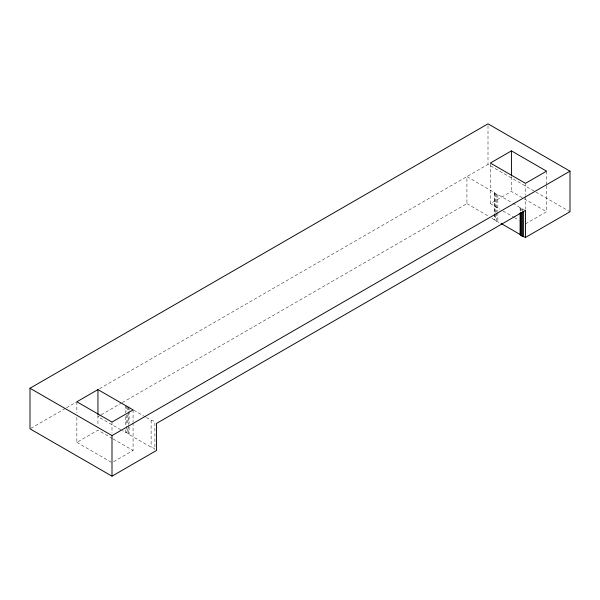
<?xml version="1.0" encoding="UTF-8"?>
<svg xmlns="http://www.w3.org/2000/svg" width="600" height="600" viewBox="0 0 600 600"><rect width="100%" height="100%" fill="white"/><g stroke="black" fill="none" stroke-linecap="round" stroke-linejoin="round"><path stroke-width="0.45" stroke-dasharray="3 2.25" d="M30.81 428.362L65.67 408.24M66.48 407.775L76.207 402.158M99.562 388.673L488.002 164.407L535.088 191.587M100.373 415.252L97.942 416.662L121.515 430.155M101.183 414.787L121.455 403.08M122.265 402.615L466.92 203.632L466.92 176.58L494.332 192.54L495.615 193.822L497.842 194.565L512.153 202.83M76.852 417.457L76.852 442.357L97.942 430.185L112.312 438.487M490.35 163.972L490.35 203.632L511.433 191.46L523.41 198.375M113.618 461.707L133.08 450.472L133.08 422.805M525.487 223.92L546.57 211.748L546.57 185.002M146.4 417.54L151.365 420.3A4.973 2.873 0 0 1 154.882 422.332L154.882 449.385A4.973 2.873 0 0 0 151.365 447.353L129.097 434.513L127.808 433.23L122.333 430.62M512.947 203.288C517.44 205.41 520.793 208.89 525.487 210.39M491.91 218.183L495.615 220.875L500.228 222.998M535.905 192.06L570 211.748M524.213 198.833L546.57 211.748M490.35 203.632L499.928 209.16M503.123 211.005L513.51 217.005M514.305 217.462L519.097 220.23M113.115 438.945L133.08 450.472M76.852 442.357L111.998 462.645M466.92 203.632L488.685 216.3M133.815 410.213L145.613 417.082M546.57 171.165L546.57 184.08M525.487 183.337L525.487 195.33M525.487 196.252L525.487 209.16M522.42 209.16L522.42 211.02M521.385 208.702L521.385 210.57M520.597 208.11L520.597 211.837M520.102 207.413L520.102 211.147M511.433 176.7L511.433 191.46M497.842 194.565L497.842 211.358M497.842 212.288L497.842 221.618M496.65 194.28L496.65 212.002M496.65 212.933L496.65 221.333M495.615 193.822L495.615 220.875M494.827 193.23L494.827 212.82M494.827 213.75L494.827 220.282M494.332 192.54L494.332 213.06M494.332 213.99L494.332 219.593M488.002 125.67L488.002 164.407M151.118 420.285L151.118 447.338M133.08 409.897L133.08 421.882M129.097 407.46L129.097 410.257M129.097 411.195L129.097 423.322M129.097 427.05L129.097 434.513M128.602 406.77L128.602 411.435M128.602 412.365L128.602 424.493M128.602 425.43L128.602 433.822M127.808 407.107L127.808 410.842M127.808 414.57L127.808 424.83M127.808 428.565L127.808 433.23M126.78 405.72L126.78 411.315M126.78 415.05L126.78 425.31M126.78 426.24L126.78 432.772M125.58 405.435L125.58 412.897M125.58 416.625L125.58 425.955M125.58 429.69L125.58 432.487M111.998 422.07L111.998 433.132M97.942 415.433L97.942 425.572M76.852 401.783L76.852 412.845"/><path stroke-width="0.9" d="M525.487 237.442L525.487 210.39L156.51 423.42L156.51 450.472L111.998 476.175L30 428.835L30 388.252L488.002 123.825L570 171.165L570 211.748L525.487 237.442L521.385 235.755L520.102 234.465L501.022 223.455M97.942 389.61L76.852 401.783L111.998 422.07L133.08 409.897L97.942 389.61L97.942 414.51M511.433 150.877L490.35 163.05L525.487 183.337L546.57 171.165L511.433 150.877L511.433 175.778M30 388.252L111.998 435.592L570 171.165M523.612 211.312L523.612 236.498M522.42 211.958L522.42 236.212M521.385 212.43L521.385 235.755M520.597 212.775L520.597 235.163M520.102 213.015L520.102 234.465M111.998 435.592L111.998 476.175"/></g></svg>
